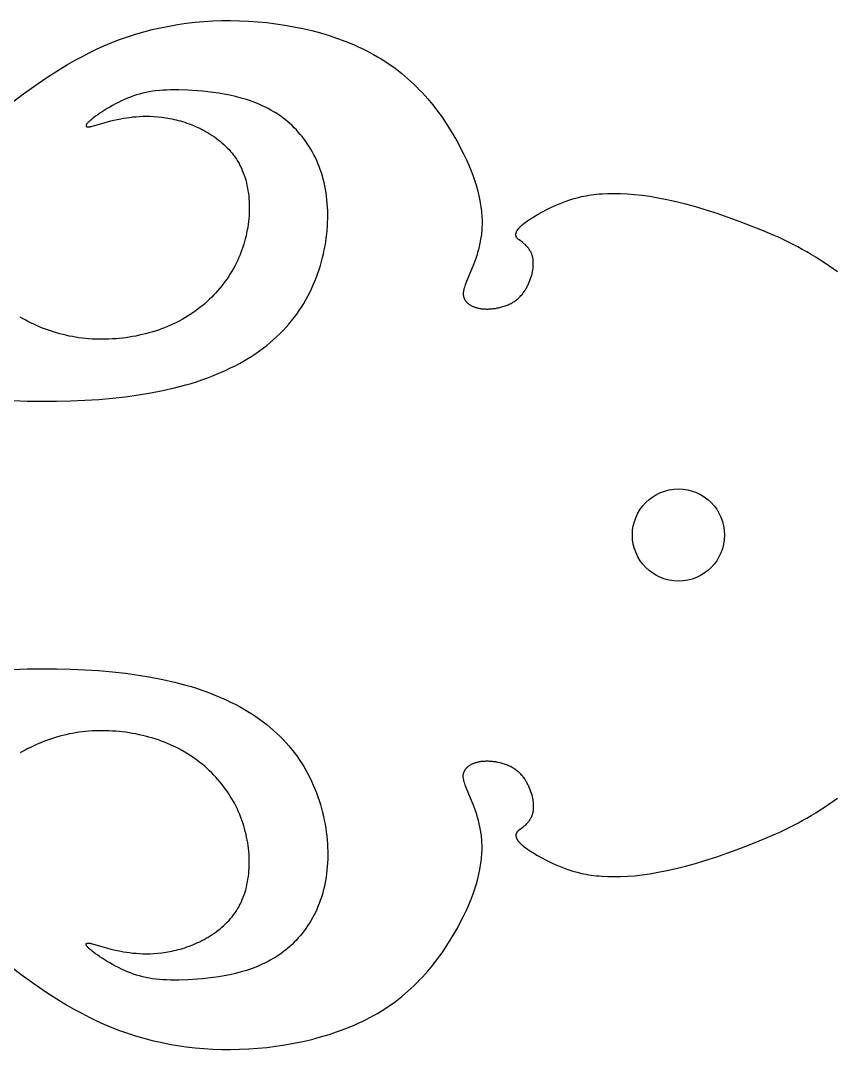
# Model space of a CAD drawing. Extents: x -254 to 268, y -217 to 103.
# Drawn here: x -116 to 8.4, y -217.2 to -60.4 of the extents above; entities that cross this region are included whole.
import ezdxf

# ---------------------------------------------------------------- set-up
doc = ezdxf.new("R2010")
doc.units = 0
doc.header["$MEASUREMENT"] = 0
doc.layers.add('DEFAULT', color=7, linetype='CONTINUOUS')

msp = doc.modelspace()

# ---------------------------------------------------------------- linework, layer by layer
at = {"layer": 'DEFAULT'}
for points in [[(-126.29, -79.78), (-115.95, -71.82), (-114.02, -70.43), (-112.02, -69.07), (-109.96, -67.76), (-108.9, -67.12), (-107.82, -66.5), (-106.72, -65.91), (-105.6, -65.33), (-104.47, -64.78), (-103.32, -64.26), (-102.14, -63.76), (-100.95, -63.3), (-99.74, -62.87), (-98.5, -62.48), (-97.25, -62.11), (-95.99, -61.79), (-94.71, -61.49), (-93.41, -61.24), (-92.1, -61.01), (-90.78, -60.82), (-89.45, -60.67), (-88.11, -60.55), (-86.75, -60.47), (-85.4, -60.42), (-84.03, -60.41), (-82.66, -60.43), (-81.28, -60.49), (-79.9, -60.59), (-78.52, -60.72), (-77.14, -60.89), (-75.76, -61.09), (-74.39, -61.34), (-73.03, -61.62), (-71.68, -61.94), (-70.35, -62.3), (-69.03, -62.69), (-67.74, -63.13), (-66.47, -63.6), (-65.84, -63.86), (-65.22, -64.12), (-64.61, -64.39), (-64.01, -64.67), (-63.41, -64.97), (-62.82, -65.27), (-62.25, -65.58), (-61.68, -65.91), (-61.12, -66.24), (-60.57, -66.58), (-60.03, -66.94), (-59.5, -67.3), (-58.98, -67.68), (-58.48, -68.06), (-57.98, -68.46), (-57.5, -68.86), (-57.02, -69.27), (-56.56, -69.69), (-56.11, -70.12), (-55.67, -70.55), (-55.24, -70.99), (-54.82, -71.44), (-54.41, -71.89), (-54.01, -72.34), (-53.24, -73.27), (-52.51, -74.2), (-51.83, -75.14), (-51.18, -76.09), (-50.58, -77.04), (-50.01, -77.98), (-49.48, -78.91), (-49, -79.83), (-48.55, -80.74), (-48.13, -81.62), (-47.76, -82.47), (-47.42, -83.3), (-47.11, -84.11), (-46.84, -84.89), (-46.6, -85.65), (-46.4, -86.39), (-46.22, -87.11), (-46.08, -87.81), (-45.96, -88.48), (-45.91, -88.81), (-45.86, -89.14), (-45.83, -89.46), (-45.8, -89.78), (-45.77, -90.09), (-45.76, -90.4), (-45.74, -90.71), (-45.74, -91.01), (-45.74, -91.3), (-45.74, -91.59), (-45.75, -91.88), (-45.77, -92.17), (-45.79, -92.45), (-45.81, -92.72), (-45.84, -93), (-45.88, -93.27), (-45.96, -93.8), (-46.05, -94.31), (-46.16, -94.82), (-46.28, -95.3), (-46.41, -95.77), (-46.55, -96.23), (-46.7, -96.67), (-46.85, -97.09), (-47, -97.5), (-48.1, -100.16), (-48.2, -100.42), (-48.29, -100.66), (-48.37, -100.89), (-48.43, -101.11), (-48.46, -101.21), (-48.49, -101.31), (-48.51, -101.41), (-48.53, -101.5), (-48.55, -101.59), (-48.57, -101.68), (-48.58, -101.77), (-48.59, -101.86), (-48.59, -101.94), (-48.6, -101.98), (-48.6, -102.03), (-48.6, -102.07), (-48.6, -102.11), (-48.6, -102.15), (-48.59, -102.18), (-48.59, -102.22), (-48.59, -102.26), (-48.58, -102.3), (-48.58, -102.34), (-48.57, -102.38), (-48.56, -102.41), (-48.56, -102.45), (-48.55, -102.49), (-48.54, -102.52), (-48.53, -102.56), (-48.52, -102.59), (-48.5, -102.63), (-48.49, -102.67), (-48.48, -102.7), (-48.46, -102.74), (-48.45, -102.77), (-48.43, -102.81), (-48.41, -102.84), (-48.4, -102.88), (-48.38, -102.91), (-48.36, -102.94), (-48.34, -102.98), (-48.32, -103.01), (-48.29, -103.05), (-48.27, -103.08), (-48.25, -103.11), (-48.22, -103.15), (-48.2, -103.18), (-48.17, -103.21), (-48.14, -103.24), (-48.12, -103.28), (-48.09, -103.31), (-48.06, -103.34), (-48.03, -103.37), (-48, -103.4), (-47.96, -103.43), (-47.93, -103.46), (-47.9, -103.49), (-47.86, -103.52), (-47.83, -103.55), (-47.75, -103.61), (-47.67, -103.67), (-47.59, -103.72), (-47.51, -103.77), (-47.42, -103.82), (-47.33, -103.87), (-47.24, -103.92), (-47.14, -103.97), (-47.04, -104.01), (-46.94, -104.05), (-46.83, -104.09), (-46.72, -104.13), (-46.6, -104.16), (-46.49, -104.19), (-46.36, -104.22), (-46.24, -104.25), (-46.11, -104.28), (-45.98, -104.3), (-45.85, -104.32), (-45.71, -104.33), (-45.57, -104.35), (-45.42, -104.36), (-45.28, -104.36), (-45.13, -104.37), (-44.98, -104.37), (-44.82, -104.37), (-44.67, -104.36), (-44.51, -104.35), (-44.35, -104.34), (-44.19, -104.33), (-44.02, -104.31), (-43.86, -104.29), (-43.7, -104.27), (-43.53, -104.24), (-43.37, -104.21), (-43.21, -104.18), (-43.04, -104.14), (-42.88, -104.1), (-42.71, -104.06), (-42.55, -104.01), (-42.39, -103.96), (-42.23, -103.9), (-42.07, -103.85), (-41.92, -103.79), (-41.76, -103.72), (-41.61, -103.65), (-41.46, -103.58), (-41.31, -103.51), (-41.17, -103.43), (-41.03, -103.34), (-40.89, -103.26), (-40.75, -103.17), (-40.62, -103.07), (-40.49, -102.98), (-40.37, -102.88), (-40.25, -102.77), (-40.13, -102.67), (-40.02, -102.56), (-39.91, -102.44), (-39.81, -102.33), (-39.7, -102.21), (-39.6, -102.09), (-39.51, -101.97), (-39.41, -101.85), (-39.33, -101.72), (-39.24, -101.59), (-39.16, -101.46), (-39.08, -101.33), (-39, -101.2), (-38.92, -101.07), (-38.85, -100.94), (-38.79, -100.8), (-38.72, -100.67), (-38.66, -100.54), (-38.54, -100.27), (-38.44, -100), (-38.34, -99.73), (-38.26, -99.47), (-38.18, -99.21), (-38.12, -98.96), (-38.07, -98.71), (-38.02, -98.47), (-37.98, -98.24), (-37.97, -98.12), (-37.96, -98.01), (-37.95, -97.9), (-37.94, -97.79), (-37.93, -97.68), (-37.93, -97.57), (-37.93, -97.46), (-37.93, -97.36), (-37.93, -97.26), (-37.93, -97.15), (-37.94, -97.05), (-37.95, -96.96), (-37.96, -96.86), (-37.97, -96.76), (-37.99, -96.67), (-38.01, -96.58), (-38.02, -96.49), (-38.05, -96.4), (-38.07, -96.31), (-38.09, -96.23), (-38.12, -96.14), (-38.15, -96.06), (-38.18, -95.98), (-38.21, -95.9), (-38.25, -95.82), (-38.28, -95.74), (-38.32, -95.67), (-38.36, -95.59), (-38.4, -95.52), (-38.44, -95.45), (-38.49, -95.38), (-38.53, -95.31), (-38.58, -95.25), (-38.62, -95.18), (-38.67, -95.12), (-38.72, -95.06), (-38.77, -95), (-38.82, -94.94), (-38.92, -94.82), (-39.03, -94.72), (-39.13, -94.61), (-39.24, -94.51), (-39.35, -94.42), (-39.45, -94.33), (-39.55, -94.25), (-40.1, -93.84), (-40.18, -93.78), (-40.22, -93.75), (-40.25, -93.72), (-40.28, -93.69), (-40.32, -93.65), (-40.35, -93.62), (-40.36, -93.61), (-40.37, -93.59), (-40.39, -93.58), (-40.4, -93.56), (-40.41, -93.54), (-40.43, -93.53), (-40.44, -93.51), (-40.45, -93.49), (-40.46, -93.48), (-40.47, -93.46), (-40.48, -93.44), (-40.49, -93.43), (-40.5, -93.41), (-40.51, -93.39), (-40.52, -93.37), (-40.52, -93.35), (-40.53, -93.33), (-40.54, -93.31), (-40.54, -93.29), (-40.55, -93.27), (-40.55, -93.25), (-40.56, -93.23), (-40.56, -93.21), (-40.57, -93.19), (-40.57, -93.16), (-40.57, -93.14), (-40.57, -93.12), (-40.57, -93.09), (-40.57, -93.07), (-40.57, -93.05), (-40.57, -93.02), (-40.57, -92.99), (-40.57, -92.97), (-40.57, -92.94), (-40.57, -92.91), (-40.56, -92.88), (-40.56, -92.86), (-40.55, -92.83), (-40.55, -92.8), (-40.54, -92.77), (-40.53, -92.73), (-40.52, -92.7), (-40.51, -92.67), (-40.5, -92.64), (-40.49, -92.6), (-40.47, -92.57), (-40.46, -92.53), (-40.44, -92.49), (-40.42, -92.46), (-40.4, -92.42), (-40.38, -92.38), (-40.35, -92.34), (-40.33, -92.3), (-40.3, -92.26), (-40.27, -92.21), (-40.24, -92.17), (-40.2, -92.13), (-40.16, -92.08), (-40.12, -92.03), (-40.08, -91.99), (-40.04, -91.94), (-39.99, -91.89), (-39.88, -91.78), (-39.77, -91.68), (-39.64, -91.56), (-39.5, -91.45), (-39.35, -91.32), (-39.18, -91.2), (-39, -91.06), (-38.81, -90.93), (-38.36, -90.63), (-37.86, -90.32), (-37.27, -89.98), (-36.61, -89.61), (-35.87, -89.22), (-35.04, -88.8), (-34.59, -88.59), (-34.11, -88.38), (-33.61, -88.17), (-33.07, -87.96), (-32.5, -87.76), (-31.89, -87.58), (-31.25, -87.4), (-30.92, -87.32), (-30.57, -87.24), (-30.22, -87.17), (-29.86, -87.1), (-29.48, -87.04), (-29.1, -86.98), (-28.71, -86.93), (-28.3, -86.88), (-27.88, -86.84), (-27.46, -86.81), (-26.57, -86.76), (-25.63, -86.74), (-24.64, -86.76), (-23.6, -86.81), (-22.51, -86.9), (-21.36, -87.02), (-20.16, -87.19), (-18.89, -87.41), (-17.57, -87.67), (-16.19, -87.98), (-14.74, -88.34), (-13.23, -88.75), (-11.65, -89.23), (-10, -89.76), (-8.29, -90.36), (-6.49, -91.01), (-4.63, -91.74), (-2.69, -92.53)], [(-119.53, -118.23), (-115, -118.41), (-112.76, -118.44), (-110.55, -118.42), (-108.37, -118.37), (-106.22, -118.28), (-104.11, -118.14), (-102.05, -117.96), (-100.04, -117.74), (-98.08, -117.47), (-96.18, -117.16), (-94.34, -116.8), (-92.57, -116.39), (-90.87, -115.94), (-90.04, -115.7), (-89.23, -115.45), (-88.44, -115.18), (-87.66, -114.91), (-86.9, -114.62), (-86.16, -114.32), (-85.43, -114.01), (-84.72, -113.69), (-84.03, -113.36), (-83.35, -113.02), (-82.69, -112.67), (-82.05, -112.31), (-81.42, -111.93), (-80.81, -111.55), (-80.21, -111.16), (-79.64, -110.75), (-79.07, -110.34), (-78.53, -109.91), (-78, -109.48), (-77.48, -109.04), (-76.99, -108.58), (-76.51, -108.12), (-76.04, -107.65), (-75.59, -107.16), (-75.16, -106.67), (-74.74, -106.17), (-74.34, -105.66), (-73.95, -105.14), (-73.58, -104.61), (-73.23, -104.07), (-72.89, -103.53), (-72.57, -102.97), (-72.26, -102.41), (-71.97, -101.84), (-71.7, -101.27), (-71.44, -100.69), (-71.19, -100.11), (-70.96, -99.52), (-70.75, -98.93), (-70.54, -98.33), (-70.36, -97.74), (-70.19, -97.14), (-70.03, -96.54), (-69.89, -95.94), (-69.76, -95.34), (-69.65, -94.73), (-69.55, -94.13), (-69.46, -93.54), (-69.39, -92.94), (-69.33, -92.34), (-69.29, -91.75), (-69.26, -91.16), (-69.24, -90.58), (-69.24, -90), (-69.25, -89.43), (-69.27, -88.86), (-69.31, -88.3), (-69.36, -87.74), (-69.42, -87.19), (-69.5, -86.65), (-69.58, -86.12), (-69.69, -85.6), (-69.8, -85.09), (-69.92, -84.58), (-70.06, -84.08), (-70.21, -83.6), (-70.37, -83.12), (-70.54, -82.65), (-70.73, -82.19), (-70.92, -81.74), (-71.13, -81.3), (-71.34, -80.86), (-71.57, -80.44), (-71.8, -80.03), (-72.05, -79.62), (-72.3, -79.23), (-72.57, -78.84), (-72.84, -78.47), (-73.12, -78.1), (-73.42, -77.75), (-73.72, -77.4), (-74.02, -77.06), (-74.34, -76.74), (-74.67, -76.42), (-75, -76.11), (-75.34, -75.82), (-75.69, -75.53), (-76.04, -75.26), (-76.4, -74.99), (-76.77, -74.74), (-77.15, -74.49), (-77.53, -74.26), (-77.91, -74.04), (-78.31, -73.82), (-78.7, -73.62), (-79.11, -73.43), (-79.51, -73.24), (-79.92, -73.07), (-80.34, -72.91), (-80.76, -72.75), (-81.18, -72.6), (-81.6, -72.46), (-82.02, -72.33), (-82.45, -72.21), (-83.3, -71.99), (-84.15, -71.79), (-85, -71.62), (-85.84, -71.48), (-86.68, -71.36), (-87.49, -71.26), (-88.29, -71.18), (-89.07, -71.11), (-90.56, -71.02), (-91.92, -70.97), (-92.56, -70.97), (-93.17, -70.97), (-93.77, -70.99), (-94.34, -71.02), (-94.89, -71.06), (-95.42, -71.12), (-95.94, -71.19), (-96.44, -71.27), (-96.93, -71.36), (-97.42, -71.47), (-97.89, -71.6), (-98.36, -71.74), (-98.83, -71.89), (-99.29, -72.06), (-99.75, -72.25), (-100.22, -72.45), (-100.67, -72.66), (-101.12, -72.88), (-101.57, -73.11), (-102, -73.34), (-102.42, -73.58), (-102.83, -73.82), (-103.6, -74.3), (-103.95, -74.54), (-104.28, -74.76), (-104.59, -74.98), (-104.87, -75.19), (-105.12, -75.39), (-105.34, -75.57), (-105.44, -75.65), (-105.53, -75.74), (-105.61, -75.81), (-105.69, -75.89), (-105.76, -75.95), (-105.82, -76.02), (-105.85, -76.05), (-105.87, -76.08), (-105.89, -76.11), (-105.92, -76.14), (-105.94, -76.17), (-105.96, -76.19), (-105.97, -76.22), (-105.99, -76.24), (-106, -76.26), (-106, -76.27), (-106.01, -76.28), (-106.01, -76.29), (-106.02, -76.3), (-106.02, -76.31), (-106.03, -76.32), (-106.03, -76.33), (-106.04, -76.34), (-106.04, -76.36), (-106.04, -76.36), (-106.05, -76.37), (-106.05, -76.38), (-106.05, -76.39), (-106.05, -76.4), (-106.05, -76.41), (-106.05, -76.42), (-106.05, -76.43), (-106.05, -76.44), (-106.05, -76.44), (-106.05, -76.45), (-106.05, -76.46), (-106.05, -76.47), (-106.05, -76.47), (-106.05, -76.48), (-106.04, -76.49), (-106.04, -76.49), (-106.04, -76.5), (-106.03, -76.51), (-106.03, -76.51), (-106.03, -76.52), (-106.02, -76.52), (-106.02, -76.53), (-106.01, -76.54), (-106, -76.54), (-106, -76.55), (-105.99, -76.55), (-105.99, -76.55), (-105.98, -76.56), (-105.97, -76.56), (-105.96, -76.57), (-105.96, -76.57), (-105.95, -76.57), (-105.94, -76.58), (-105.93, -76.58), (-105.92, -76.58), (-105.91, -76.59), (-105.9, -76.59), (-105.89, -76.59), (-105.88, -76.59), (-105.87, -76.59), (-105.86, -76.6), (-105.85, -76.6), (-105.84, -76.6), (-105.81, -76.6), (-105.79, -76.6), (-105.76, -76.61), (-105.73, -76.61), (-105.71, -76.61), (-105.68, -76.6), (-105.65, -76.6), (-105.62, -76.6), (-105.58, -76.6), (-105.52, -76.59), (-105.44, -76.58), (-105.37, -76.57), (-105.29, -76.55), (-105.12, -76.51), (-104.94, -76.47), (-102.96, -75.88), (-102.3, -75.71), (-101.57, -75.53), (-100.77, -75.37), (-100.34, -75.29), (-99.89, -75.22), (-99.43, -75.16), (-98.94, -75.1), (-98.44, -75.06), (-97.92, -75.02), (-97.39, -75), (-96.84, -75), (-96.28, -75), (-95.71, -75.03), (-95.12, -75.07), (-94.52, -75.14), (-93.91, -75.22), (-93.28, -75.33), (-92.97, -75.39), (-92.65, -75.46), (-92.33, -75.54), (-92.01, -75.62), (-91.68, -75.71), (-91.35, -75.81), (-91.03, -75.91), (-90.7, -76.02), (-90.37, -76.14), (-90.04, -76.26), (-89.71, -76.4), (-89.38, -76.53), (-89.05, -76.68), (-88.72, -76.83), (-88.4, -77), (-88.08, -77.16), (-87.76, -77.34), (-87.44, -77.52), (-87.13, -77.72), (-86.82, -77.92), (-86.51, -78.12), (-86.21, -78.34), (-85.92, -78.56), (-85.63, -78.79), (-85.35, -79.03), (-85.07, -79.28), (-84.8, -79.53), (-84.54, -79.8), (-84.28, -80.07), (-84.04, -80.35), (-83.8, -80.64), (-83.57, -80.93), (-83.35, -81.24), (-83.14, -81.55), (-83.04, -81.71), (-82.94, -81.87), (-82.84, -82.04), (-82.75, -82.21), (-82.66, -82.38), (-82.57, -82.55), (-82.4, -82.89), (-82.25, -83.25), (-82.1, -83.61), (-81.97, -83.99), (-81.84, -84.36), (-81.73, -84.75), (-81.63, -85.14), (-81.54, -85.53), (-81.46, -85.94), (-81.39, -86.34), (-81.33, -86.75), (-81.28, -87.17), (-81.24, -87.59), (-81.21, -88.01), (-81.19, -88.44), (-81.19, -88.86), (-81.19, -89.29), (-81.2, -89.73), (-81.23, -90.16), (-81.26, -90.6), (-81.31, -91.03), (-81.36, -91.47), (-81.43, -91.91), (-81.51, -92.34), (-81.59, -92.78), (-81.69, -93.21), (-81.8, -93.65), (-81.91, -94.08), (-82.04, -94.51), (-82.18, -94.93), (-82.32, -95.35), (-82.48, -95.77), (-82.65, -96.19), (-82.82, -96.6), (-83.01, -97.01), (-83.2, -97.42), (-83.41, -97.82), (-83.62, -98.21), (-83.85, -98.61), (-84.08, -98.99), (-84.32, -99.37), (-84.58, -99.75), (-84.84, -100.12), (-85.11, -100.49), (-85.39, -100.85), (-85.67, -101.21), (-85.97, -101.55), (-86.28, -101.9), (-86.59, -102.23), (-86.91, -102.56), (-87.25, -102.89), (-87.59, -103.21), (-87.93, -103.52), (-88.29, -103.82), (-88.66, -104.11), (-89.03, -104.4), (-89.41, -104.68), (-89.8, -104.96), (-90.2, -105.22), (-90.6, -105.48), (-91.01, -105.73), (-91.43, -105.97), (-91.86, -106.2), (-92.3, -106.42), (-92.74, -106.63), (-93.19, -106.84), (-93.64, -107.03), (-94.1, -107.22), (-94.57, -107.4), (-95.04, -107.57), (-95.52, -107.73), (-96.01, -107.88), (-96.49, -108.02), (-96.98, -108.15), (-97.48, -108.27), (-97.98, -108.38), (-98.48, -108.49), (-98.98, -108.58), (-99.49, -108.67), (-100, -108.74), (-100.51, -108.81), (-101.02, -108.86), (-101.53, -108.91), (-102.05, -108.94), (-102.56, -108.97), (-103.07, -108.98), (-103.59, -108.99), (-104.1, -108.99), (-104.61, -108.97), (-105.12, -108.95), (-105.63, -108.91), (-106.14, -108.87), (-106.64, -108.81), (-107.14, -108.75), (-107.64, -108.67), (-108.13, -108.58), (-108.62, -108.49), (-109.11, -108.38), (-109.59, -108.27), (-110.07, -108.14), (-110.54, -108.01), (-111.01, -107.86), (-111.47, -107.71), (-111.93, -107.55), (-112.37, -107.39), (-112.82, -107.22), (-113.25, -107.03), (-113.68, -106.85), (-114.11, -106.65), (-114.52, -106.46), (-114.93, -106.25), (-115.33, -106.04), (-115.72, -105.82), (-116.1, -105.6)], [(-119.53, -159.4), (-115, -159.22), (-112.76, -159.2), (-110.55, -159.21), (-108.37, -159.26), (-106.22, -159.35), (-104.11, -159.49), (-102.05, -159.67), (-100.04, -159.89), (-98.08, -160.16), (-96.18, -160.47), (-94.34, -160.83), (-92.57, -161.24), (-90.87, -161.69), (-90.04, -161.93), (-89.23, -162.18), (-88.44, -162.45), (-87.66, -162.72), (-86.9, -163.01), (-86.16, -163.31), (-85.43, -163.62), (-84.72, -163.94), (-84.03, -164.27), (-83.35, -164.61), (-82.69, -164.96), (-82.05, -165.33), (-81.42, -165.7), (-80.81, -166.08), (-80.21, -166.47), (-79.64, -166.88), (-79.07, -167.29), (-78.53, -167.72), (-78, -168.15), (-77.48, -168.59), (-76.99, -169.05), (-76.51, -169.51), (-76.04, -169.98), (-75.59, -170.47), (-75.16, -170.96), (-74.74, -171.46), (-74.34, -171.97), (-73.95, -172.49), (-73.58, -173.02), (-73.23, -173.56), (-72.89, -174.11), (-72.57, -174.66), (-72.26, -175.22), (-71.97, -175.79), (-71.7, -176.36), (-71.44, -176.94), (-71.19, -177.52), (-70.96, -178.11), (-70.75, -178.7), (-70.54, -179.3), (-70.36, -179.89), (-70.19, -180.49), (-70.03, -181.09), (-69.89, -181.69), (-69.76, -182.29), (-69.65, -182.9), (-69.55, -183.5), (-69.46, -184.1), (-69.39, -184.69), (-69.33, -185.29), (-69.29, -185.88), (-69.26, -186.47), (-69.24, -187.05), (-69.24, -187.63), (-69.25, -188.21), (-69.27, -188.77), (-69.31, -189.34), (-69.36, -189.89), (-69.42, -190.44), (-69.5, -190.98), (-69.58, -191.51), (-69.69, -192.03), (-69.8, -192.55), (-69.92, -193.05), (-70.06, -193.55), (-70.21, -194.03), (-70.37, -194.51), (-70.54, -194.98), (-70.73, -195.44), (-70.92, -195.89), (-71.13, -196.33), (-71.34, -196.77), (-71.57, -197.19), (-71.8, -197.6), (-72.05, -198.01), (-72.3, -198.4), (-72.57, -198.79), (-72.84, -199.16), (-73.12, -199.53), (-73.42, -199.89), (-73.72, -200.23), (-74.02, -200.57), (-74.34, -200.89), (-74.67, -201.21), (-75, -201.52), (-75.34, -201.81), (-75.69, -202.1), (-76.04, -202.37), (-76.4, -202.64), (-76.77, -202.89), (-77.15, -203.14), (-77.53, -203.37), (-77.91, -203.59), (-78.31, -203.81), (-78.7, -204.01), (-79.11, -204.2), (-79.51, -204.39), (-79.92, -204.56), (-80.34, -204.72), (-80.76, -204.88), (-81.18, -205.03), (-81.6, -205.17), (-82.02, -205.3), (-82.45, -205.42), (-83.3, -205.64), (-84.15, -205.84), (-85, -206.01), (-85.84, -206.15), (-86.68, -206.27), (-87.49, -206.37), (-88.29, -206.46), (-89.07, -206.52), (-90.56, -206.61), (-91.92, -206.66), (-92.56, -206.66), (-93.17, -206.66), (-93.77, -206.64), (-94.34, -206.61), (-94.89, -206.57), (-95.42, -206.51), (-95.94, -206.44), (-96.44, -206.36), (-96.93, -206.27), (-97.42, -206.16), (-97.89, -206.03), (-98.36, -205.89), (-98.83, -205.74), (-99.29, -205.57), (-99.75, -205.38), (-100.22, -205.18), (-100.67, -204.97), (-101.12, -204.75), (-101.57, -204.52), (-102, -204.29), (-102.42, -204.05), (-102.83, -203.81), (-103.6, -203.33), (-103.95, -203.1), (-104.28, -202.87), (-104.59, -202.65), (-104.87, -202.44), (-105.12, -202.24), (-105.34, -202.06), (-105.44, -201.98), (-105.53, -201.9), (-105.61, -201.82), (-105.69, -201.75), (-105.76, -201.68), (-105.82, -201.61), (-105.85, -201.58), (-105.87, -201.55), (-105.89, -201.52), (-105.92, -201.49), (-105.94, -201.46), (-105.96, -201.44), (-105.97, -201.41), (-105.99, -201.39), (-106, -201.37), (-106, -201.36), (-106.01, -201.35), (-106.01, -201.34), (-106.02, -201.33), (-106.02, -201.32), (-106.03, -201.31), (-106.03, -201.3), (-106.04, -201.29), (-106.04, -201.28), (-106.04, -201.27), (-106.05, -201.26), (-106.05, -201.25), (-106.05, -201.24), (-106.05, -201.23), (-106.05, -201.22), (-106.05, -201.21), (-106.05, -201.2), (-106.05, -201.19), (-106.05, -201.19), (-106.05, -201.18), (-106.05, -201.17), (-106.05, -201.16), (-106.05, -201.16), (-106.05, -201.15), (-106.04, -201.14), (-106.04, -201.14), (-106.04, -201.13), (-106.03, -201.12), (-106.03, -201.12), (-106.03, -201.11), (-106.02, -201.11), (-106.02, -201.1), (-106.01, -201.1), (-106, -201.09), (-106, -201.09), (-105.99, -201.08), (-105.99, -201.08), (-105.98, -201.07), (-105.97, -201.07), (-105.96, -201.06), (-105.96, -201.06), (-105.95, -201.06), (-105.94, -201.05), (-105.93, -201.05), (-105.92, -201.05), (-105.91, -201.04), (-105.9, -201.04), (-105.89, -201.04), (-105.88, -201.04), (-105.87, -201.04), (-105.86, -201.03), (-105.85, -201.03), (-105.84, -201.03), (-105.81, -201.03), (-105.79, -201.03), (-105.76, -201.03), (-105.73, -201.03), (-105.71, -201.03), (-105.68, -201.03), (-105.65, -201.03), (-105.62, -201.03), (-105.58, -201.03), (-105.52, -201.04), (-105.44, -201.05), (-105.37, -201.07), (-105.29, -201.08), (-105.12, -201.12), (-104.94, -201.17), (-102.96, -201.75), (-102.3, -201.92), (-101.57, -202.1), (-100.77, -202.26), (-100.34, -202.34), (-99.89, -202.41), (-99.43, -202.47), (-98.94, -202.53), (-98.44, -202.57), (-97.92, -202.61), (-97.39, -202.63), (-96.84, -202.64), (-96.28, -202.63), (-95.71, -202.6), (-95.12, -202.56), (-94.52, -202.49), (-93.91, -202.41), (-93.28, -202.3), (-92.97, -202.24), (-92.65, -202.17), (-92.33, -202.09), (-92.01, -202.01), (-91.68, -201.92), (-91.35, -201.82), (-91.03, -201.72), (-90.7, -201.61), (-90.37, -201.49), (-90.04, -201.37), (-89.71, -201.24), (-89.38, -201.1), (-89.05, -200.95), (-88.72, -200.8), (-88.4, -200.63), (-88.08, -200.47), (-87.76, -200.29), (-87.44, -200.11), (-87.13, -199.91), (-86.82, -199.71), (-86.51, -199.51), (-86.21, -199.29), (-85.92, -199.07), (-85.63, -198.84), (-85.35, -198.6), (-85.07, -198.35), (-84.8, -198.1), (-84.54, -197.83), (-84.28, -197.56), (-84.04, -197.28), (-83.8, -196.99), (-83.57, -196.7), (-83.35, -196.39), (-83.14, -196.08), (-83.04, -195.92), (-82.94, -195.76), (-82.84, -195.59), (-82.75, -195.42), (-82.66, -195.26), (-82.57, -195.08), (-82.4, -194.74), (-82.25, -194.38), (-82.1, -194.02), (-81.97, -193.65), (-81.84, -193.27), (-81.73, -192.88), (-81.63, -192.49), (-81.54, -192.1), (-81.46, -191.69), (-81.39, -191.29), (-81.33, -190.88), (-81.28, -190.46), (-81.24, -190.04), (-81.21, -189.62), (-81.19, -189.19), (-81.19, -188.77), (-81.19, -188.34), (-81.2, -187.9), (-81.23, -187.47), (-81.26, -187.03), (-81.31, -186.6), (-81.36, -186.16), (-81.43, -185.72), (-81.51, -185.29), (-81.59, -184.85), (-81.69, -184.42), (-81.8, -183.99), (-81.91, -183.55), (-82.04, -183.13), (-82.18, -182.7), (-82.32, -182.28), (-82.48, -181.86), (-82.65, -181.44), (-82.82, -181.03), (-83.01, -180.62), (-83.2, -180.21), (-83.41, -179.81), (-83.62, -179.42), (-83.85, -179.03), (-84.08, -178.64), (-84.32, -178.26), (-84.58, -177.88), (-84.84, -177.51), (-85.11, -177.14), (-85.39, -176.78), (-85.67, -176.43), (-85.97, -176.08), (-86.28, -175.73), (-86.59, -175.4), (-86.91, -175.07), (-87.25, -174.74), (-87.59, -174.43), (-87.93, -174.12), (-88.29, -173.81), (-88.66, -173.52), (-89.03, -173.23), (-89.41, -172.95), (-89.8, -172.68), (-90.2, -172.41), (-90.6, -172.15), (-91.01, -171.91), (-91.43, -171.67), (-91.86, -171.43), (-92.3, -171.21), (-92.74, -171), (-93.19, -170.79), (-93.64, -170.6), (-94.1, -170.41), (-94.57, -170.23), (-95.04, -170.06), (-95.52, -169.9), (-96.01, -169.75), (-96.49, -169.61), (-96.98, -169.48), (-97.48, -169.36), (-97.98, -169.25), (-98.48, -169.14), (-98.98, -169.05), (-99.49, -168.96), (-100, -168.89), (-100.51, -168.82), (-101.02, -168.77), (-101.53, -168.72), (-102.05, -168.69), (-102.56, -168.66), (-103.07, -168.65), (-103.59, -168.64), (-104.1, -168.65), (-104.61, -168.66), (-105.12, -168.68), (-105.63, -168.72), (-106.14, -168.76), (-106.64, -168.82), (-107.14, -168.88), (-107.64, -168.96), (-108.13, -169.05), (-108.62, -169.14), (-109.11, -169.25), (-109.59, -169.37), (-110.07, -169.49), (-110.54, -169.62), (-111.01, -169.77), (-111.47, -169.92), (-111.93, -170.08), (-112.37, -170.24), (-112.82, -170.42), (-113.25, -170.6), (-113.68, -170.78), (-114.11, -170.98), (-114.52, -171.18), (-114.93, -171.38), (-115.33, -171.59), (-115.72, -171.81), (-116.1, -172.03)], [(-126.29, -197.85), (-115.95, -205.81), (-114.02, -207.2), (-112.02, -208.56), (-109.96, -209.87), (-108.9, -210.51), (-107.82, -211.13), (-106.72, -211.72), (-105.6, -212.3), (-104.47, -212.85), (-103.32, -213.37), (-102.14, -213.87), (-100.95, -214.33), (-99.74, -214.76), (-98.5, -215.15), (-97.25, -215.52), (-95.99, -215.84), (-94.71, -216.14), (-93.41, -216.4), (-92.1, -216.62), (-90.78, -216.81), (-89.45, -216.96), (-88.11, -217.08), (-86.75, -217.16), (-85.4, -217.21), (-84.03, -217.22), (-82.66, -217.2), (-81.28, -217.14), (-79.9, -217.04), (-78.52, -216.91), (-77.14, -216.74), (-75.76, -216.54), (-74.39, -216.29), (-73.03, -216.01), (-71.68, -215.69), (-70.35, -215.33), (-69.03, -214.94), (-67.74, -214.5), (-66.47, -214.03), (-65.84, -213.77), (-65.22, -213.51), (-64.61, -213.24), (-64.01, -212.96), (-63.41, -212.66), (-62.82, -212.36), (-62.25, -212.05), (-61.68, -211.73), (-61.12, -211.39), (-60.57, -211.05), (-60.03, -210.69), (-59.5, -210.33), (-58.98, -209.95), (-58.48, -209.57), (-57.98, -209.17), (-57.5, -208.77), (-57.02, -208.36), (-56.56, -207.94), (-56.11, -207.51), (-55.67, -207.08), (-55.24, -206.64), (-54.82, -206.19), (-54.41, -205.74), (-54.01, -205.29), (-53.24, -204.36), (-52.51, -203.43), (-51.83, -202.49), (-51.18, -201.54), (-50.58, -200.59), (-50.01, -199.65), (-49.48, -198.72), (-49, -197.8), (-48.55, -196.9), (-48.13, -196.01), (-47.76, -195.16), (-47.42, -194.33), (-47.11, -193.52), (-46.84, -192.74), (-46.6, -191.98), (-46.4, -191.24), (-46.22, -190.52), (-46.08, -189.82), (-45.96, -189.15), (-45.91, -188.82), (-45.86, -188.49), (-45.83, -188.17), (-45.8, -187.85), (-45.77, -187.54), (-45.76, -187.23), (-45.74, -186.93), (-45.74, -186.63), (-45.74, -186.33), (-45.74, -186.04), (-45.75, -185.75), (-45.77, -185.46), (-45.79, -185.18), (-45.81, -184.91), (-45.84, -184.63), (-45.88, -184.36), (-45.96, -183.83), (-46.05, -183.32), (-46.16, -182.82), (-46.28, -182.33), (-46.41, -181.86), (-46.55, -181.4), (-46.7, -180.96), (-46.85, -180.54), (-47, -180.13), (-48.1, -177.47), (-48.2, -177.21), (-48.29, -176.97), (-48.37, -176.74), (-48.43, -176.53), (-48.46, -176.42), (-48.49, -176.32), (-48.51, -176.22), (-48.53, -176.13), (-48.55, -176.04), (-48.57, -175.95), (-48.58, -175.86), (-48.59, -175.77), (-48.59, -175.69), (-48.6, -175.65), (-48.6, -175.61), (-48.6, -175.57), (-48.6, -175.53), (-48.6, -175.49), (-48.59, -175.45), (-48.59, -175.41), (-48.59, -175.37), (-48.58, -175.33), (-48.58, -175.29), (-48.57, -175.26), (-48.56, -175.22), (-48.56, -175.18), (-48.55, -175.14), (-48.54, -175.11), (-48.53, -175.07), (-48.52, -175.04), (-48.5, -175), (-48.49, -174.97), (-48.48, -174.93), (-48.46, -174.89), (-48.45, -174.86), (-48.43, -174.82), (-48.41, -174.79), (-48.4, -174.76), (-48.38, -174.72), (-48.36, -174.69), (-48.34, -174.65), (-48.32, -174.62), (-48.29, -174.58), (-48.27, -174.55), (-48.25, -174.52), (-48.22, -174.48), (-48.2, -174.45), (-48.17, -174.42), (-48.14, -174.39), (-48.12, -174.35), (-48.09, -174.32), (-48.06, -174.29), (-48.03, -174.26), (-48, -174.23), (-47.96, -174.2), (-47.93, -174.17), (-47.9, -174.14), (-47.86, -174.11), (-47.83, -174.08), (-47.75, -174.02), (-47.67, -173.97), (-47.59, -173.91), (-47.51, -173.86), (-47.42, -173.81), (-47.33, -173.76), (-47.24, -173.71), (-47.14, -173.66), (-47.04, -173.62), (-46.94, -173.58), (-46.83, -173.54), (-46.72, -173.5), (-46.6, -173.47), (-46.49, -173.44), (-46.36, -173.41), (-46.24, -173.38), (-46.11, -173.36), (-45.98, -173.33), (-45.85, -173.31), (-45.71, -173.3), (-45.57, -173.29), (-45.42, -173.27), (-45.28, -173.27), (-45.13, -173.26), (-44.98, -173.26), (-44.82, -173.26), (-44.67, -173.27), (-44.51, -173.28), (-44.35, -173.29), (-44.19, -173.3), (-44.02, -173.32), (-43.86, -173.34), (-43.7, -173.36), (-43.53, -173.39), (-43.37, -173.42), (-43.21, -173.45), (-43.04, -173.49), (-42.88, -173.53), (-42.71, -173.58), (-42.55, -173.62), (-42.39, -173.67), (-42.23, -173.73), (-42.07, -173.78), (-41.92, -173.85), (-41.76, -173.91), (-41.61, -173.98), (-41.46, -174.05), (-41.31, -174.12), (-41.17, -174.2), (-41.03, -174.29), (-40.89, -174.37), (-40.75, -174.46), (-40.62, -174.56), (-40.49, -174.65), (-40.37, -174.75), (-40.25, -174.86), (-40.13, -174.96), (-40.02, -175.07), (-39.91, -175.19), (-39.81, -175.3), (-39.7, -175.42), (-39.6, -175.54), (-39.51, -175.66), (-39.41, -175.79), (-39.33, -175.91), (-39.24, -176.04), (-39.16, -176.17), (-39.08, -176.3), (-39, -176.43), (-38.92, -176.56), (-38.85, -176.69), (-38.79, -176.83), (-38.72, -176.96), (-38.66, -177.1), (-38.54, -177.36), (-38.44, -177.63), (-38.34, -177.9), (-38.26, -178.16), (-38.18, -178.42), (-38.12, -178.67), (-38.07, -178.92), (-38.02, -179.16), (-37.98, -179.39), (-37.97, -179.51), (-37.96, -179.62), (-37.95, -179.73), (-37.94, -179.84), (-37.93, -179.95), (-37.93, -180.06), (-37.93, -180.17), (-37.93, -180.27), (-37.93, -180.37), (-37.93, -180.48), (-37.94, -180.58), (-37.95, -180.67), (-37.96, -180.77), (-37.97, -180.87), (-37.99, -180.96), (-38.01, -181.05), (-38.02, -181.14), (-38.05, -181.23), (-38.07, -181.32), (-38.09, -181.41), (-38.12, -181.49), (-38.15, -181.57), (-38.18, -181.65), (-38.21, -181.73), (-38.25, -181.81), (-38.28, -181.89), (-38.32, -181.96), (-38.36, -182.04), (-38.4, -182.11), (-38.44, -182.18), (-38.49, -182.25), (-38.53, -182.32), (-38.58, -182.38), (-38.62, -182.45), (-38.67, -182.51), (-38.72, -182.57), (-38.77, -182.63), (-38.82, -182.69), (-38.92, -182.81), (-39.03, -182.91), (-39.13, -183.02), (-39.24, -183.12), (-39.35, -183.21), (-39.45, -183.3), (-39.55, -183.38), (-40.1, -183.79), (-40.18, -183.86), (-40.22, -183.89), (-40.25, -183.92), (-40.28, -183.95), (-40.32, -183.98), (-40.35, -184.01), (-40.36, -184.02), (-40.37, -184.04), (-40.39, -184.05), (-40.4, -184.07), (-40.41, -184.09), (-40.43, -184.1), (-40.44, -184.12), (-40.45, -184.14), (-40.46, -184.15), (-40.47, -184.17), (-40.48, -184.19), (-40.49, -184.21), (-40.5, -184.22), (-40.51, -184.24), (-40.52, -184.26), (-40.52, -184.28), (-40.53, -184.3), (-40.54, -184.32), (-40.54, -184.34), (-40.55, -184.36), (-40.55, -184.38), (-40.56, -184.4), (-40.56, -184.42), (-40.57, -184.44), (-40.57, -184.47), (-40.57, -184.49), (-40.57, -184.51), (-40.57, -184.54), (-40.57, -184.56), (-40.57, -184.59), (-40.57, -184.61), (-40.57, -184.64), (-40.57, -184.66), (-40.57, -184.69), (-40.57, -184.72), (-40.56, -184.75), (-40.56, -184.77), (-40.55, -184.8), (-40.55, -184.83), (-40.54, -184.86), (-40.53, -184.9), (-40.52, -184.93), (-40.51, -184.96), (-40.5, -184.99), (-40.49, -185.03), (-40.47, -185.06), (-40.46, -185.1), (-40.44, -185.14), (-40.42, -185.17), (-40.4, -185.21), (-40.38, -185.25), (-40.35, -185.29), (-40.33, -185.33), (-40.3, -185.37), (-40.27, -185.42), (-40.24, -185.46), (-40.2, -185.51), (-40.16, -185.55), (-40.12, -185.6), (-40.08, -185.65), (-40.04, -185.69), (-39.99, -185.74), (-39.88, -185.85), (-39.77, -185.96), (-39.64, -186.07), (-39.5, -186.18), (-39.35, -186.31), (-39.18, -186.43), (-39, -186.57), (-38.81, -186.7), (-38.36, -187), (-37.86, -187.31), (-37.27, -187.65), (-36.61, -188.02), (-35.87, -188.41), (-35.04, -188.83), (-34.59, -189.04), (-34.11, -189.25), (-33.61, -189.46), (-33.07, -189.67), (-32.5, -189.87), (-31.89, -190.05), (-31.25, -190.23), (-30.92, -190.31), (-30.57, -190.39), (-30.22, -190.46), (-29.86, -190.53), (-29.48, -190.59), (-29.1, -190.65), (-28.71, -190.7), (-28.3, -190.75), (-27.88, -190.79), (-27.46, -190.82), (-26.57, -190.87), (-25.63, -190.89), (-24.64, -190.87), (-23.6, -190.82), (-22.51, -190.74), (-21.36, -190.61), (-20.16, -190.44), (-18.89, -190.23), (-17.57, -189.96), (-16.19, -189.65), (-14.74, -189.29), (-13.23, -188.88), (-11.65, -188.4), (-10, -187.87), (-8.29, -187.28), (-6.49, -186.62), (-4.63, -185.89), (-2.69, -185.1)]]:
    msp.add_lwpolyline(points, dxfattribs=at)
msp.add_circle((-15.82, -138.82), 7.02, dxfattribs=at)
for centre, start, end in [((-22.09, -140.39), 53.8285, 67.9349), ((-22.09, -137.24), 292.0651, 306.1715)]:
    msp.add_arc(centre, 51.64, start, end, dxfattribs=at)

doc.saveas('drawing.dxf')
